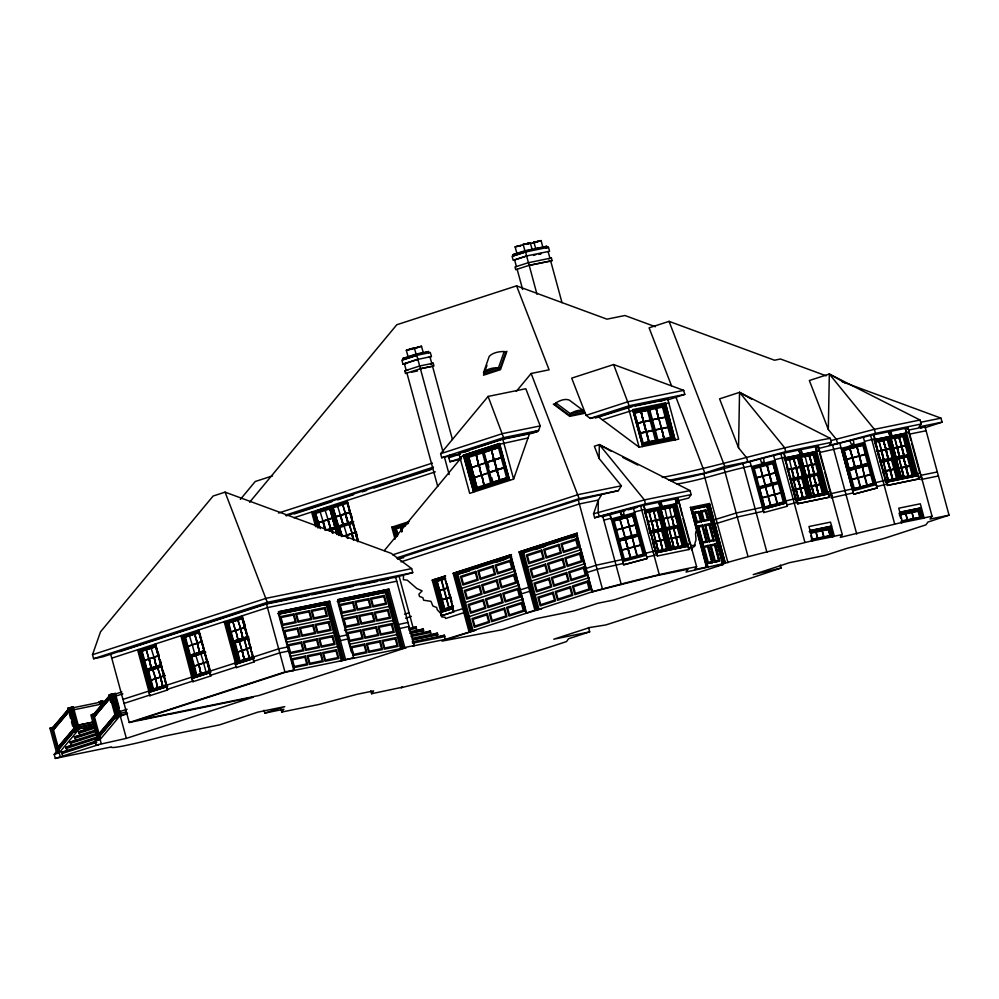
<?xml version="1.0" encoding="UTF-8"?>
<svg xmlns="http://www.w3.org/2000/svg" width="999" height="999" viewBox="0 0 999 999"><rect width="100%" height="100%" fill="white"/><g stroke="black" fill="none" stroke-linecap="round" stroke-linejoin="round"><path stroke-width="1.5" d="M599.1 458.479L599.35 444.605L594.355 446.228L599.1 458.479L621.366 485.801L618.393 490.646L578.246 499.925L397.49 558.616M738.548 447.814L739.535 392.357L719.58 398.851L738.548 447.814L746.678 457.804L747.776 461.825L785.701 451.685L831.343 442.357L830.244 438.336L739.535 392.357L784.602 447.664L785.701 451.685M828.321 429.495L829.32 374.038L809.352 380.519L828.321 429.495L836.463 439.473L837.562 443.494L875.474 433.354L921.115 424.038L920.029 420.017L829.32 374.038L874.387 429.333L875.474 433.354M465.184 612.287L445.566 618.481L445.054 617.245L441.82 616.945L440.896 613.648L437.25 609.765L436.713 607.479L432.929 606.068L430.981 601.348L423.601 600.212L422.877 597.664L419.505 596.44L418.868 594.205L422.127 590.896L416.758 588.461L407.255 580.157L403.384 579.707L403.471 575.973M691.857 549.937L692.694 547.39L694.73 546.266L695.104 542.507C697.439 538.961 694.08 534.265 696.465 530.432M702.559 544.393L702.684 543.743M395.666 577.185L266.383 603.583L102.572 656.88L93.594 658.716L92.507 654.695L100.512 631.843L213.099 496.028L225.075 492.145L391.208 553.359L411.638 568.606L412.737 572.627L394.667 577.509L395.666 577.185L414.235 645.541L412.737 646.028L445.067 639.435L475.911 630.069L441.945 641.121L502.235 629.72L536.176 618.693L574.113 610.951L597.814 603.259L613.761 599.999L723.313 564.435L717.944 565.496L722.439 564.035L706.78 506.406M460.951 459.153L449.95 461.75L448.851 457.729L449.812 454.995M486.975 365.322L483.516 375.187L500.487 369.68L506.905 351.361L504.07 352.285M504.183 351.536L498.526 367.694L483.553 372.565L484.89 373.788L499.862 368.931L505.531 352.772L504.183 351.536A27.123 15.497 19.3 0 0 489.21 356.406L483.553 372.565A27.123 15.497 19.3 0 1 498.526 367.694L499.862 368.931M529.62 433.391L502.684 438.898L458.766 453.159L469.692 493.369L513.611 479.108L529.62 433.391L538.598 430.482L540.209 425.911L525.799 388.723L488.099 396.428L440.609 453.696L441.695 457.717L459.965 453.996M671.053 480.981C708.116 473.751 744.118 462.637 780.831 453.758L818.231 446.116L842.269 534.577L834.34 536.201L830.519 522.127L808.965 526.523L812.799 540.596C783.129 548.101 753.209 554.757 723.938 563.548L708.279 505.919L692.12 509.215L707.779 566.845L694.605 569.542L696.615 566.72L678.034 498.364L640.634 506.006L594.642 517.807L593.543 513.786L598.351 500.062L601.323 495.217M555.894 402.909L555.219 404.67L569.68 415.459L583.141 412.699L583.816 410.939L569.368 400.162A27.123 13.661 -53.3 0 0 555.894 402.909L570.342 413.686L583.816 410.939A27.123 13.661 -53.3 0 0 570.342 413.686L569.68 415.459M281.019 709.14L281.805 712.05L283.816 709.228L264.81 713.111L264.011 710.214M370.804 690.809L371.591 693.718L373.601 690.896L357.13 694.268L319.205 704.407L281.805 712.05M623.451 560.289L612.424 519.742L633.878 513.998L644.892 554.545L623.189 560.252L612.837 520.017L623.701 560.189M632.854 515.771L614.035 520.866L632.854 515.771L637.774 534.103L632.804 515.834M623.314 510.626L623.988 514.21L621.316 514.935L620.079 511.488L621.328 514.91M619.904 519.293L622.677 528.171L629.07 526.423L626.972 517.37L629.37 526.373L635.264 524.762M616.495 529.782L622.365 528.221L619.929 519.255M616.558 530.157L622.452 528.558L624.887 537.512M633.403 507.942L647.152 558.541L623.688 564.81L609.952 514.223L611.151 519.005L634.615 512.724M633.778 514.148L612.375 519.817M614.085 520.804L619.043 539.06M629.133 526.798L631.593 535.726M619.43 540.909L638.199 535.876L643.119 554.208L624.35 559.228L619.43 540.909L638.199 535.876M625.199 537.462L622.789 528.459L629.158 526.76M625.249 539.398L628.021 548.276L625.624 539.273M635.327 525.137L629.47 526.71L631.93 535.639M621.828 549.925L627.722 548.326L625.287 539.36M621.915 550.262L627.809 548.663L630.244 557.617M632.292 537.512L634.727 546.478L640.621 544.867M628.121 548.601L630.581 557.529L628.121 548.601L634.515 546.865L636.95 555.831M639.135 534.24L617.732 539.922L623.289 560.264M639.285 534.415L617.844 540.147M622.165 559.552L596.003 565.272L585.514 568.668M640.684 545.242L634.815 546.815L637.287 555.744M678.383 501.585L678.034 498.364M644.692 554.457L638.761 533.841M644.855 554.482L634.215 515.521M645.629 553.271L655.918 550.624L654.919 550.948M646.178 555.282L622.714 561.563L623.726 564.76L647.19 558.491M691.146 494.605L645.504 503.933L644.405 499.912L599.35 444.605L690.047 490.584L691.146 494.605L688.698 498.051L677.372 500.911M750.149 461.963L763.885 512.562L787.387 506.243L773.626 455.669M751.435 466.633L774.812 460.477M752.609 467.52L763.636 508.041M760.276 459.24L761.513 462.687L764.185 461.963L763.498 458.379M760.102 467.045L762.874 475.924L769.267 474.175L767.157 465.122L769.567 474.125L775.461 472.515M756.693 477.534L762.562 475.974L760.127 467.008M756.78 477.872L762.649 476.311L765.084 485.264M766.832 465.222L769.267 474.175M752.572 467.569L774.075 461.75L785.089 502.297L763.436 507.942L784.877 502.21M773.001 463.586L778.009 481.793L773.001 463.586L754.233 468.618L759.19 486.875L778.009 481.793M757.879 487.737L779.37 481.93M758.079 487.837L779.532 482.105M769.33 474.55L771.765 483.516L769.33 474.55L762.961 476.248L765.421 485.177M759.59 488.723L778.396 483.628L783.316 501.96L764.547 506.98L759.59 488.723L764.585 506.918M775.524 472.889L769.667 474.463L772.127 483.391M762.025 497.677L767.906 496.078L765.471 487.112L768.219 496.028L774.612 494.28L772.514 485.227L774.924 494.23L780.818 492.619M762.137 497.977L768.006 496.416L770.441 505.369M762.362 507.305L736.201 513.024L713.536 520.054M763.885 512.562L763.011 509.165L786.475 502.884L764.372 508.928M770.741 505.319L768.343 496.316L774.712 494.617L777.147 503.583M780.881 492.994L775.012 494.567L777.472 503.496M817.856 446.653L819.467 451.261L818.231 446.116M818.181 446.565L818.593 450.861M818.78 450.961L819.33 450.137L816.333 450.749M784.577 502.372L778.958 481.593M784.677 502.385L773.813 462.2L752.996 467.819L763.798 507.929M785.826 501.023L796.116 498.376M831.343 442.357L829.332 445.179L837.562 443.494M839.922 443.643L853.67 494.23L877.134 487.962L876.26 484.552L852.684 490.984L841.22 448.301M853.421 489.71L842.407 449.163L863.86 443.431L874.874 483.966L853.208 489.622L847.564 468.768M850.062 440.909L851.285 444.355L853.983 443.606L853.283 440.047M844.018 450.287L862.824 445.204L867.744 463.524L848.975 468.543L844.018 450.287L862.824 445.204M856.942 446.79L859.352 455.794L856.942 446.79L859.015 455.881L852.646 457.592L849.912 448.676L852.309 457.679L846.478 459.215M846.54 459.577L852.434 457.979L854.844 466.983L852.409 458.017M863.386 437.362L877.134 487.962L853.708 494.193M852.309 457.679L849.912 448.676M864.372 442.445L841.133 448.426M863.486 444.031L874.874 483.966M863.835 443.456L842.394 449.188M847.664 469.405L869.155 463.611M847.864 469.518L869.267 463.836M848.975 468.543L867.744 463.524M859.115 456.218L861.575 465.147M859.465 456.093L861.875 465.097L859.44 456.131L865.334 454.52M849.412 470.329L868.181 465.309L873.101 483.628L854.332 488.648L849.412 470.329L868.181 465.309M855.181 466.883L852.746 457.929L859.14 456.181M865.221 454.22L859.352 455.794M851.797 479.358L857.691 477.747L855.256 468.781L858.004 477.697L864.397 475.949L862.299 466.895L864.709 475.899L870.604 474.288M851.897 479.682L857.779 478.084L860.214 487.05M852.147 488.973L830.019 493.868M853.171 489.685L842.781 449.488L863.598 443.881M854.332 488.648L873.101 483.628M864.46 476.323L866.92 485.252M860.526 486.988L858.116 477.997L864.485 476.286M870.666 474.662L864.797 476.236L867.257 485.164M908.928 430.007L925.012 426.723L949.05 515.184L930.044 519.068L932.055 516.246L908.016 427.784L907.591 429.133M908.566 432.642L909.102 431.805L906.118 432.417M874.837 483.916L868.094 459.49M875.611 482.692L885.888 480.057M842.269 534.577L840.259 537.4L902.572 522.265L898.75 508.191L920.304 503.796L924.125 517.869L932.055 516.246M921.115 424.038L919.117 426.848L942.082 422.165L940.983 418.144L842.182 381.73M701.847 542.869L702.072 544.517L703.146 544.193L702.971 542.869L702.11 543.094L702.672 544.318M240.372 499.4L255.207 481.506L272.565 475.874M249.625 502.26L396.79 324.75L516.57 285.851L606.98 319.168L624.937 315.509L655.419 326.735M384.29 550.624L461.051 458.029M516.333 391.346L531.143 373.489L549.1 369.817L516.57 285.851M52.947 727.297L68.993 708.603L69.605 710.851L52.585 730.706M68.993 708.603L52.472 728.296L53.084 730.544M52.835 730.619L69.356 710.926L74.038 728.159M57.268 747.939L74.288 728.084L74.9 730.331L58.379 750.024M74.288 728.084L57.767 747.776M264.81 713.111L284.765 706.63L257.842 712.125L219.605 724.862L163.486 736.325A57.093 3.184 -15.2 0 1 111.413 746.952L55.307 758.416L54.208 754.395L56.219 751.997M58.217 749.612L74.9 730.331M56.668 752.971L59.241 751.198L52.797 727.459L51.449 727.734L49.95 728.221L56.668 752.971L57.742 751.685M76.836 730.232L74.263 731.992L76.836 730.232L70.654 707.492L67.82 708.254L68.619 711.226M54.208 754.395L59.203 752.771L79.246 728.87L93.993 725.861M92.907 715.172L109.915 695.316L110.527 697.564L94.018 717.257L93.406 715.009L109.915 695.316M94.493 716.258L110.527 697.564M93.769 717.332L110.277 697.639L114.96 714.872L98.451 734.565L115.21 714.797L115.822 717.045L99.313 736.738M55.307 758.416L98.926 744.567L96.229 745.117L95.142 741.096L97.14 738.711M99.151 736.325L115.172 717.207M99.775 735.739L115.822 717.045M99.101 739.198L100.175 737.911L93.719 714.173L92.37 714.447L90.872 714.934L97.602 739.685L99.101 739.198L92.37 714.447M116.683 718.219L117.757 716.932L111.588 694.205L110.24 694.48L116.683 718.219L115.185 718.706M95.142 741.096L100.125 739.485L120.167 715.584L126.361 738.373L253.134 697.202L170.604 714.098M325.174 510.389L327.947 519.28M342.645 504.72L345.417 513.611M332.43 533.166L331.868 530.094L332.767 533.091M349.088 524.512L352.11 533.316L349.425 524.438M405.332 525.574L395.754 528.646L397.664 535.664M151.124 648.164L153.896 657.042M194.418 634.103L197.44 642.906L194.755 634.04M237.712 620.042L240.734 628.846L237.962 619.954M157.567 667.944L160.589 676.76L157.817 667.856M200.861 653.895L203.634 662.774M244.156 639.835L246.84 648.701M150.524 690.908L139.498 650.361L150.524 690.908L166.696 685.589M166.496 685.714L155.694 645.129L139.498 650.361M193.818 676.847L182.805 636.301L193.818 676.847L210.502 671.39M195.329 676.335L195.979 676.111L193.956 668.656M209.79 671.665L210.439 671.44L209.74 671.615L198.776 631.118L182.805 636.301M237.113 662.787L226.099 622.24L237.113 662.787L253.796 657.342M236.039 650.124L239.285 662.05L238.636 662.275L228.596 625.187M253.084 657.604L242.108 618.581L228.134 623.126L238.886 662.187M515.122 246.853L530.294 242.794L532.117 249.488L516.945 253.546L515.122 246.853L520.879 245.679M525.998 244.081L528.396 243.294L523.014 244.393M526.298 244.081L530.294 242.794M527.235 244.218L541.071 240.584L542.894 247.29M533.179 243.044L537.974 241.483M533.079 243.182L541.071 240.584M549.413 261.513L552.11 260.639L551.386 257.954L528.409 262.737L525.574 251.91L512.1 256.281L513.186 260.302L526.673 255.931L549.562 251.261L548.463 247.24L525.499 252.023L513.523 255.906L513.161 254.57L525.137 250.674L546.678 246.278L547.052 247.615M544.018 247.14L546.678 246.278M545.779 248.114L548.463 247.24M526.598 256.044L514.61 259.927L516.433 266.633M533.466 255.432L535.864 254.645M538.861 254.333L541.258 253.546L538.411 253.983M548.688 258.828L551.386 257.954M552.11 260.639L529.22 265.309L515.746 269.693L515.009 267.008L528.483 262.637L536.975 294.255M406.331 350.287L414.31 347.702L416.133 354.395L408.154 356.993L406.331 350.287L413.611 348.688M408.229 349.787L421.491 346.228L423.314 352.934L417.57 354.108M414.81 348.289L419.605 346.74M416.171 347.964L421.491 346.228M428.683 357.405L431.406 356.518L430.319 352.497L416.77 355.357L403.296 359.727L402.934 358.391L416.408 354.008L428.534 351.536L428.896 352.884M416.845 355.244L401.873 360.115L402.972 364.136L407.455 363.211M423.139 353.284L428.534 351.536M402.972 364.136L417.944 359.265M404.795 370.829L419.767 365.971L433.229 363.224L433.953 365.896L420.492 368.656L405.519 373.514L404.795 370.829L407.779 370.217M430.507 364.098L433.229 363.224M826.198 375.836L780.519 359.003L774.525 360.227L669.055 321.353L649.088 327.834L671.465 385.614M667.482 400L684.777 394.38L683.691 390.359L613.623 364.535L571.703 378.146L586.101 415.334L590.184 418.381L598.264 416.733L628.209 407.018L667.719 398.951L678.646 439.16L639.135 447.227L598.264 416.733M440.609 453.696L502.497 433.603L540.209 425.911M441.695 457.717L503.583 437.624L538.598 430.482M502.36 439.348L464.922 451.511L469.218 450.636M278.546 513.036L432.417 463.074M448.851 457.729L460.377 453.996M464.235 457.33L473.676 492.07L463.324 455.282L499.6 443.544L509.615 480.407L499.263 443.606M586.101 415.334L628.021 401.723L683.691 390.359M463.324 455.282L499.6 443.544M537.425 431.318L534.677 432.217L537.662 431.605M459.852 457.18L463.848 455.881L463.661 455.207M499.787 444.218L528.021 437.962M464.697 456.293L474.313 490.409L464.697 456.293L498.963 445.204L508.254 479.383L499.375 446.69M482.48 450.886L488.723 448.901M285.552 515.134L433.516 467.095M449.95 461.75L461.426 458.029M465.709 456.73L466.833 456.506L475.749 489.348L474.637 489.572L465.709 456.73L499.1 445.954L508.016 478.783L499.5 447.44M475.561 453.858L467.507 456.368L468.406 456.181M484.153 451.073L488.449 449.675M286.238 515.884L432.717 468.319M507.33 477.634L491.683 482.629L483.491 452.472L499.025 447.502M294.193 513.973L331.855 501.748M337.65 499.862L353.584 494.692M362.325 491.858L366.621 490.459M374.026 488.061L431.331 469.443M468.194 457.517L468.868 457.38L477.06 487.537L476.386 487.674L468.194 457.517L483.728 452.547M499.138 447.477L484.053 452.36L492.245 482.517M590.184 418.381L629.12 405.744L684.777 394.38M595.541 417.969L632.28 406.568M293.943 517.757L435.289 471.865M316.683 510.801L328.334 507.03M319.93 509.965L328.671 507.13M317.632 527.609L313.549 512.587L330.194 507.267M338.773 535.452L331.019 506.918L347.215 501.685L357.804 540.646M339.273 535.402L331.593 507.13L347.515 502.01L351.948 518.356M333.604 506.718L339.685 504.795M632.717 409.627L642.732 446.491L632.717 409.627L665.409 402.909L675.049 439.885L665.409 402.909M602.347 419.78L632.891 410.302M660.451 401.298L667.719 398.951M319.405 527.522L315.584 513.474L330.132 508.816L335.09 527.085L325.724 530.119L323.289 521.153L328.034 519.617M333.054 507.792L347.59 503.146L352.56 521.403L338.586 525.949L333.054 507.792L340.497 535.252M633.978 410.789L643.631 444.842L674.163 438.611L664.872 404.433L633.978 410.789L643.256 444.967L674.163 438.611M471.528 467.632L486.076 462.5M486.401 462.312L501.71 457.38L486.738 462.25M664.872 404.433L673.788 438.736M501.461 457.792L494.105 460.177L496.74 469.892M647.34 410.427L648.476 408.591L657.392 441.433L673.151 438.149L664.235 405.319L633.354 411.775L647.876 408.903M471.191 467.694L486.163 462.837M664.235 405.319L672.652 438.311M662.449 407.242L663.199 407.005L671.39 437.162L670.641 437.4L662.574 407.205M323.039 521.241L318.344 522.727L332.567 517.782M347.852 522.889L345.417 513.936L350.125 512.45L335.714 516.72L349.687 512.175M318.344 522.727L323.289 521.153M328.284 519.53L330.719 528.496L327.947 519.605L332.655 518.119L322.952 521.228L325.474 530.194M335.814 517.045L345.504 513.948L347.939 522.902M636.775 423.351L643.768 421.878L646.403 431.593M638.099 423.077L643.768 421.878M646.253 431.668L643.618 421.953L650.524 420.142L637.15 423.226M474.263 477.684L487.674 472.964M489.135 472.365L504.445 467.432L489.473 472.302M504.195 467.844L496.84 470.229L499.525 480.119M473.926 477.747L489.235 472.814M650.611 420.479L643.618 421.953M327.934 529.882L333.741 527.996M352.659 521.853L338.137 526.573L341.458 536.588M326.998 530.369L335.701 527.534M353.171 521.865L337.2 527.047L353.733 521.753M327.56 530.257L334.815 527.897M329.021 530.993L336.001 528.721M341.795 536.013L339.498 527.584L353.471 523.051M639.51 433.404L646.503 431.93L649.188 441.82M649.038 441.895L646.353 432.005L653.259 430.194L639.41 433.067M491.683 482.629L507.217 477.659M476.386 487.674L491.358 482.817M653.346 430.532L646.353 432.005M474.637 489.572L508.016 478.783M473.976 490.472L508.254 479.383M343.619 536.026L356.468 531.893M343.706 536.363L351.948 533.728L353.571 539.71M356.568 532.23L346.865 535.339L347.764 538.336M356.231 532.305L351.86 533.716L353.484 539.697M344.043 536.301L346.953 535.352M657.392 441.433L655.531 440.584L647.464 410.377L635.327 412.862M657.305 440.109L657.929 439.91L649.737 409.752L648.988 409.99L663.199 407.005M395.055 539.198L391.795 527.185L409.265 521.515M396.091 536.513L393.718 527.772L408.479 523.001M396.753 536.313L394.393 527.634L406.006 523.863M396.628 536.625L394.28 527.971L408.354 523.414M395.754 528.646L405.669 525.499M392.732 554.807L578.059 494.642L621.366 485.801M92.507 654.695L266.196 598.301L411.638 568.606M396.79 557.867L579.145 498.663L618.393 490.646M93.594 658.716L267.282 602.322L412.737 572.627M119.718 651.635L265.984 604.145M400.986 561.863L579.345 503.946L598.351 500.062L598.126 512.287L599.225 516.308L594.642 517.807M111.751 658.166L267.47 607.604L396.765 581.206M226.099 622.24L242.295 617.007M139.723 650.312L156.144 645.042M183.029 636.251L199.45 630.981M226.323 622.202L242.745 616.92M141.92 654.445L151.823 690.459L150.986 690.746L140.072 650.561L155.994 645.454L159.216 657.342M186.588 645.004L195.117 676.398L194.281 676.685L183.366 636.513L198.838 631.48M228.509 626.336L238.411 662.349L237.575 662.637L226.661 622.452L242.582 617.332L251.061 648.551M141.196 650.337L144.006 649.425M149.126 647.876L155.257 645.766M188.711 634.914L191.746 633.953M232.005 620.854L228.009 622.177M188.649 635.089L191.458 634.178M141.533 651.236L156.069 646.59L141.533 651.236L152.285 690.309M184.84 637.175L199.375 632.529L184.84 637.175L195.367 676.323M228.134 623.126L242.67 618.468M668.905 480.332L704.844 473.002L724.812 466.521L747.776 461.825M593.543 513.786L644.405 499.912L690.047 490.584M144.63 660.426L158.179 655.619M187.924 646.365L201.473 641.558M230.794 632.042L245.105 627.434L231.131 631.967M144.293 660.489L158.604 655.881M187.587 646.428L201.561 641.895M278.546 611.888L329.72 601.261L345.554 659.565L353.634 657.916L337.799 599.612L388.973 589.173L404.807 647.477L414.235 645.541M343.156 660.239L327.684 603.271L342.782 660.364L345.554 659.565M324.925 604.845L327.048 604.158L342.782 660.364M337.187 601.386L386.938 591.183L402.422 648.139L404.807 647.477M785.102 457.842L816.77 451.336L815.496 446.653L828.084 493.981M799.837 453.558L801.885 453.109L801.111 449.55L801.635 453.196L799.837 453.558L798.701 450.074M785.114 459.403L799.025 456.555L810.152 496.64L799.412 456.093L810.426 496.64L808.628 497.015L801.722 471.603M337.799 599.8L388.973 589.173M797.914 456.58L798.663 456.343L809.652 496.803M789.46 459.665L791.52 468.743M799.025 456.555L809.427 496.84L810.152 496.64M793.356 458.916L796.39 467.707L793.356 458.916L789.085 459.79M812.524 452.722L816.77 451.336M386.938 591.183L402.422 648.139M160.477 664.959L146.503 669.505L161.039 664.847L155.519 646.703M203.771 650.898L189.798 655.444L204.333 650.786L198.813 632.642M247.065 636.85L233.092 641.383L247.627 636.738L242.108 618.581M798.126 457.867L797.502 458.066L802.472 476.323L803.084 476.123L798.126 457.867L785.564 460.427M338.336 601.972L386.301 592.057L402.048 648.264M801.273 457.217L800.649 457.417L813.835 454.657L824.587 493.718L823.563 493.968M813.623 453.371L814.372 453.134L825.361 493.593M823.051 494.068L826.136 493.431L815.122 452.884L825.886 493.481L825.137 493.643L814.235 453.509L825.861 493.431M141.995 653.309L152.073 690.384L152.685 690.172L146.616 670.004L161.139 665.297M204.433 651.236L190.472 655.831M247.727 637.175L233.778 641.783M161.651 665.309L146.241 670.379M204.957 651.248L188.986 656.43L185.614 641.845M248.813 637.075L232.842 642.257M805.169 456.468L807.379 465.459M809.065 455.719L812.1 464.498L809.065 455.719L804.807 456.58M819.217 448.326L870.616 435.427L908.016 427.784M166.021 685.102L152.947 689.285L147.977 671.028L161.95 666.483M210.777 670.579L196.241 675.224L191.284 656.967L205.257 652.434M252.622 656.992L239.535 661.176L234.578 642.906L248.551 638.373M813.835 454.657L813.211 454.857L818.181 473.114L818.805 472.914L805.606 475.686L806.23 475.487M147.977 671.028L161.064 666.845M191.284 656.967L205.819 652.31M234.578 642.906L247.652 638.723M644.904 510.089L676.573 503.583L675.299 498.901L688.436 548.239L691.42 547.627L691.408 549.5L692.07 549.325L690.334 543.606L686.338 544.542M658.503 502.322L659.902 505.731L658.753 502.247M661.688 505.357L660.913 501.798L661.688 505.357L659.652 505.806M432.217 580.157L445.542 575.998L432.217 580.157L441.87 615.671L453.846 611.788L444.193 576.273M453.184 573.351L511.426 554.607L453.184 573.351L469.018 631.655M519.068 551.96L577.31 533.216L519.068 551.96L534.902 610.264L541.783 608.678L526.111 613.324L511.213 558.516M434.927 580.894L443.269 610.314L434.927 580.894L444.905 577.659M455.894 574.088L511.126 556.193L455.894 574.088L471.366 631.056M521.765 552.697L577.01 534.802L521.765 552.697L537.25 609.665M435.264 580.831L443.818 578.059M657.929 510.114L644.742 512.874L657.929 510.114L668.456 549.225L670.229 548.888L659.215 508.341L644.83 511.313M657.717 508.828L658.466 508.591L669.455 549.05M659.215 508.341L669.979 548.938M660.314 508.154L674.924 505.132L685.938 545.679L671.316 548.663L660.564 508.066L671.578 548.613L670.804 548.776M476.585 567.907L479.557 566.933M554.008 542.719L558.791 541.208M649.263 511.913L651.473 520.916M658.828 508.803L669.23 549.088L669.954 548.888L658.828 508.803L644.417 511.813M439.61 590.347L443.731 589.01L441.296 580.069L437.187 581.406L444.83 609.228L443.593 609.49L435.939 581.343L444.93 578.421M472.202 630.831L456.905 574.537L511.713 556.843M538.086 609.44L522.789 553.146L577.584 535.452M664.16 523.464L660.626 508.441M653.533 511.051L655.968 520.004M445.666 578.658L441.546 579.994L443.981 588.923L448.101 587.587M469.355 570.941L456.905 574.537M495.579 562.425L505.769 559.115M535.239 549.55L545.429 546.241M571.653 537.724L577.484 535.826M653.758 510.988L655.819 520.079M673.326 504.645L676.573 503.583M874.874 439.51L906.555 433.017L905.281 428.321L917.869 475.649M889.622 435.227L891.67 434.777L890.896 431.231L891.42 434.865L889.622 435.227L888.486 431.743M674.924 505.132L685.689 545.729L684.952 545.891L674.05 505.756L685.664 545.679M664.984 508.716L667.032 517.782M672.302 506.331L662.062 508.479M673.051 506.081L684.165 546.016L685.938 545.679M669.467 507.792L671.528 516.87M874.887 441.071L888.81 438.224L899.937 478.309L899.212 478.521L888.81 438.224M660.451 509.677L673.638 506.905L661.076 509.465M787.462 469.93L791.757 469.006L794.043 478.046M796.478 468.044L798.538 477.122L796.253 468.094L791.608 469.08L800.311 466.908L787.374 469.592M875.936 446.778L874.712 442.307L875.336 442.095L880.306 460.364L879.682 460.564L892.869 457.792L892.244 457.992L887.287 439.735L887.911 439.535L898.413 478.683M887.699 438.249L888.448 438.012L899.437 478.471M897.127 478.946L900.211 478.309L889.197 437.762L899.949 478.359M901.298 478.084L890.534 437.487L901.56 478.034L899.799 473.688M879.245 441.346L881.455 450.337M800.399 467.245L796.103 468.169M920.791 428.096L925.012 426.723M883.141 440.596L886.163 449.375L883.141 440.596L878.87 441.458L881.305 450.412M873.875 439.835L906.555 433.017M809.764 474.837L807.479 465.796L803.171 466.72L811.962 464.885L814.397 473.851M925.062 427.684L942.082 422.165M911.712 469.617L913.348 475.636L915.921 475.099L904.907 434.553L915.658 475.162L914.922 475.312L904.02 435.177L915.646 475.099M807.329 465.871L816.121 464.036L803.546 466.595M894.954 438.136L897.164 447.14M151.074 680.207L164.947 675.336M194.368 666.146L207.917 661.35M237.662 652.097L251.211 647.29M816.121 464.036L811.812 464.96L814.247 473.926M150.737 680.282L165.047 675.674M194.031 666.221L208.004 661.688M237.325 652.16L251.298 647.627M898.85 437.387L901.885 446.166L898.85 437.387L894.58 438.249L897.015 447.215M903.62 436.326L902.996 436.526L907.954 454.795L908.578 454.582L895.391 457.355L896.016 457.155L891.046 438.886L890.434 439.098L903.62 436.326L914.122 475.474L904.707 439.348M111.588 694.205L108.741 694.967L110.752 702.384M71.641 712.137L70.442 707.717L73.277 706.955L79.296 729.07L77.947 729.345L71.94 707.23M73.277 706.955L70.442 707.717M113.686 698.626L112.487 694.205L115.335 693.443L119.331 708.179M71.616 708.066L71.666 710.239L71.616 708.066L69.843 708.491M113.661 694.542L114.211 696.553L113.661 694.542L111.264 695.042L111.314 697.215M115.609 696.216L114.61 694.293L121.903 691.92M706.43 567.132L690.596 507.355L706.805 567.007M707.329 566.945L691.857 508.516L708.915 505.032L724.762 563.336M69.605 710.851L68.494 708.766M70.392 710.501L70.342 708.328M439.697 590.684L443.818 589.348L446.241 598.276L442.132 599.612M448.189 587.924L444.068 589.26L446.491 598.201L450.611 596.865M115.16 696.303L122.902 693.843M663.261 518.518L675.836 515.946L684.14 546.053M709.452 503.508L725.286 563.274L709.452 503.508L690.222 507.48M102.01 701.086L99.163 701.847L102.01 701.086L103.209 705.519M663.348 518.843L675.549 516.408M99.85 702.359L100.4 704.37M691.483 508.641L708.915 505.032M790.521 478.696L789.897 478.896L803.084 476.123M691.121 509.54L708.279 505.919M798.688 477.047L795.878 468.206M877.247 451.598L886.038 449.762L888.473 458.728M881.767 450.636L883.828 459.715L881.393 450.749L890.097 448.576L877.147 451.261M693.768 512.599L696.803 522.739L694.018 512.512L698.988 511.476L701.76 521.69L698.488 511.638L693.768 512.599L696.153 521.353M793.768 480.032L795.978 489.023M890.184 448.913L885.888 449.837L888.323 458.803M893.243 447.939L905.806 445.367L901.597 446.628L904.033 455.594M461.625 588.423L515.534 570.916M527.509 567.032L581.418 549.525M797.664 479.283L800.699 488.061L797.664 479.283L793.393 480.144L795.828 489.11M891.645 443.581L892.956 448.389L897.252 447.465L899.687 456.431M700.736 511.176L703.758 521.316L700.986 511.088L705.943 510.052L708.716 520.267L705.444 510.214L700.736 511.176L703.508 521.391L708.716 520.267M802.434 478.221L801.81 478.421L806.78 496.69L807.404 496.478L802.434 478.221L790.559 480.719M152.947 689.285L166.92 684.752M196.241 675.224L210.215 670.691L208.042 662.25M239.535 661.176L253.509 656.63M892.956 448.389L901.747 446.553L904.182 455.519M122.952 699.387L149.675 690.809M252.847 657.205L278.671 648.826L288.099 646.902M899.537 456.506L897.102 447.54L905.893 445.704M809.49 476.823L811.688 485.826M806.33 476.248L819.879 473.401L805.519 476.336M813.373 476.073L816.408 484.865L813.373 476.073L809.115 476.935L811.538 485.901M247.889 659.977L253.709 658.129M124.051 703.408L149.875 695.017L150.05 695.691L148.701 692.432L167.507 686.475L167.145 685.139L166.246 685.326L192.982 676.748M210.814 672.427L193.344 678.096L181.781 635.539L180.881 635.726L192.907 681.718L191.995 678.371L209.915 672.602M210.639 675.287L236.463 666.895L236.651 667.569L235.289 664.31L254.108 658.366M818.144 475.012L817.519 475.212L822.489 493.481L823.114 493.269L818.144 475.012L805.581 477.584M148.701 692.432L167.507 686.475M235.289 664.31L252.647 658.841M442.22 599.949L446.341 598.613L448.763 607.554L444.642 608.891M167.345 689.347L193.169 680.956M253.933 661.226L279.77 652.846L289.198 650.911M666.033 527.734L665.409 527.934L678.608 525.162L677.984 525.362L673.026 507.105M149.613 695.779L167.52 690.009L155.057 644.105M192.907 681.718L210.826 675.961L198.351 630.044L199.251 629.87M236.201 667.657L254.121 661.9L241.646 615.996L242.545 615.809M653.346 532.317L655.781 541.271M669.717 527.01L667.282 518.044M92.22 714.66L93.719 714.173M653.571 532.28L655.631 541.358M658.066 531.356L660.127 540.434L657.692 531.48M404.533 614.21L408.828 612.824M661.613 530.669L662.237 530.469L667.207 548.726L666.583 548.938L661.613 530.669L650.361 532.966M669.293 529.07L671.503 538.074M337.774 636.937L347.352 634.802M673.776 528.146L675.986 537.15M666.071 529.757L677.959 527.26L665.384 529.832M793.081 490.022L800.561 488.449L802.996 497.415M796.303 489.323L798.363 498.401L795.928 489.435L804.62 487.262L792.057 489.835M883.553 461.7L885.763 470.704M880.394 461.126L893.955 458.279L881.018 460.926M804.719 487.599L800.411 488.523L802.846 497.49M887.449 460.951L890.471 469.742L887.449 460.951L883.178 461.825L885.614 470.779M405.619 618.231L411.351 616.371M808.79 486.813L816.27 485.239L818.705 494.205M115.996 712.462L118.406 711.975L118.444 714.148M75.849 725.649L76.898 727.497L75.125 727.921M814.073 495.192L811.638 486.226L820.329 484.053L808.703 486.476M119.343 711.713L120.342 713.636L119.343 711.713L127.098 709.253M899.262 458.491L901.473 467.495M820.429 484.39L816.121 485.314L818.556 494.28M338.873 640.958L348.451 638.823M903.158 457.742L906.193 466.533L903.158 457.742L898.888 458.616L901.323 467.569M913.111 475.624L907.929 456.68L907.304 456.88L912.262 475.149L912.886 474.95L900.324 477.51M119.892 713.723L126.174 711.738M702.672 525.037L706.793 542.207L702.672 525.037L697.464 526.161M453.134 606.131L449.013 607.467L446.59 598.538L450.711 597.202L451.923 601.66M443.593 609.49L453.471 606.381L452.572 606.568M465.447 602.497L519.355 584.989M531.331 581.106L585.239 563.598M397.028 624.837L407.954 622.427M709.627 523.626L713.748 540.784L709.627 523.626L704.42 524.75M442.944 610.389L453.259 607.08M75.499 730.082L79.246 728.87M117.67 716.395L127.535 713.186M120.142 711.126L121.341 715.559L118.494 716.32L116.496 708.94M116.259 717.419L117.757 716.932M121.141 715.808L127.073 713.885M441.87 615.671L440.509 612.412L452.934 608.441M440.509 612.412L452.947 608.591M90.222 732.492L80.17 735.751L78.621 731.83L94.43 726.698M398.126 628.858L409.053 626.448M882.866 471.69L890.346 470.117L892.781 479.083M78.983 733.166L95.242 727.946M440.846 615.646L441.783 615.347M453.758 611.45L464.085 608.266M519.642 590.059L529.97 586.875M441.421 615.771L453.846 611.788M828.583 493.818L795.666 500.711L828.583 493.818L829.495 497.165L797.564 503.746L783.828 453.146M888.136 480.069L885.701 471.116L894.405 468.931L882.766 471.353M799.612 462.337L808.878 496.928L802.759 476.311M894.492 469.268L890.196 470.192L892.631 479.158M826.535 492.295L830.519 491.358L830.144 491.895L824.837 472.377M898.576 468.481L906.056 466.908L908.491 475.874M80.182 739.472L75.874 740.871L74.326 736.95L95.892 729.944M903.845 476.86L901.41 467.907L906.056 466.908M908.341 475.949L905.906 466.983L910.114 465.721L898.476 468.144M910.201 466.058L905.906 466.983M416.733 631.131L416.146 626.947L413.149 627.921L398.926 575.549M74.688 738.286L96.703 731.193M797.564 503.746L829.495 497.165M520.729 594.08L531.056 590.896M586.613 572.689L597.09 569.293L623.326 563.473M111.563 653.958L110.664 654.145L129.233 722.502L284.952 671.94L294.38 670.017L278.546 611.713L329.72 601.261M71.578 746.003L70.03 742.07L95.904 733.666M88.811 736.675L95.991 734.34M292.882 670.504L294.38 670.017M688.386 546.066L655.469 552.959L688.386 546.066L688.798 549.575M70.405 743.406L97.715 734.54M667.657 549.425L668.681 549.175L659.028 513.136M418.032 630.706L423.226 629.02L423.588 630.369L409.865 633.229M67.283 751.123L65.734 747.19L97.365 736.925M469.28 616.57L523.176 599.063M535.152 595.179L589.06 577.672M81.643 742.732L91.696 739.46M169.63 714.248L170.629 713.935L129.233 722.502M643.631 505.394L657.379 555.993L656.967 552.472M892.182 459.627L897.177 478.146L896.553 478.359L891.595 460.089L892.219 459.89L880.331 462.387M66.109 748.526L97.727 738.261M885.439 482.392L918.368 475.487L919.267 478.833L887.349 485.414L873.601 434.815M896.902 478.996L898.263 478.633M889.722 445.729L898.663 478.596L892.544 457.979M425.112 632.779L430.307 631.093L430.906 635.277M353.634 657.916L340.222 661.138L342.345 660.451M916.32 473.963L920.304 473.026L919.929 473.563L911.762 443.531M705.956 530.419L709.04 541.758L704.919 524.587L709.29 541.67M62.987 756.243L61.451 752.309L95.941 741.108M71.591 749.725L94.593 742.257M887.349 485.414L919.267 478.833M61.813 753.646L96.753 742.357M886.937 482.08L918.368 475.487M702.996 546.528L708.204 545.404L712.824 562.4L707.617 563.523L703.246 546.441M432.192 634.865L437.387 633.179L437.749 634.515L412.275 639.772M708.204 545.404L712.324 562.562M711.101 549.35L710.451 544.942L714.822 562.025L710.202 545.017M715.159 543.98L719.28 561.151L715.159 543.98L709.952 545.104M96.229 745.117L126.361 738.373M401.598 648.351L399.475 649.038L406.181 647.702L258.941 695.504L137.288 720.341L284.528 672.539L293.856 670.354L278.309 613.361M439.285 636.937L444.468 635.252L445.067 639.435M510.077 554.882L525.924 613.186L534.902 610.264M696.615 566.72C661.301 573.451 626.46 582.554 591.795 591.795L593.144 591.52L538.985 609.253L523.688 552.959L522.789 553.146M810.002 530.744L831.605 526.148L810.064 530.544M706.78 567.17L707.779 566.845L691.857 508.516M832.392 536.775C828.82 512.587 827.859 540.971 834.34 536.201M828.945 529.045L830.256 535.901L828.945 529.045L810.089 532.892M575.961 533.491L591.982 591.932L655.294 575.911L688.049 569.23L686.038 572.04L723.938 563.548M812.799 540.596L811.3 541.083L832.017 536.9M899.787 512.412L921.39 507.817L899.849 512.212M922.177 518.444C918.605 494.255 917.631 522.639 924.125 517.869M918.718 510.714L920.541 517.407L918.718 510.714L899.362 514.722L900.961 518.581M921.802 518.568L901.073 522.752L902.572 522.265M780.331 565.047L781.143 568.019L750.649 578.196L605.856 624.937L589.797 627.509L553.783 639.198L589.697 631.868L588.511 627.509M589.697 631.868L568.556 638.723L566.558 641.545C512.162 659.74 456.768 674.325 401.061 687.699L402.11 687.312M949.05 515.184L927.921 522.052L925.911 524.862L884.327 538.361L846.403 548.513L825.274 555.382L789.36 562.712L753.196 574.612L781.143 568.019M632.317 537.474L634.415 546.528L628.021 548.276M337.65 506.331L340.422 515.234M320.179 512L322.952 520.904M344.093 526.123L346.778 535.002M401.561 531.668L400.349 527.185L401.81 531.593M232.73 621.653L235.502 630.556M189.423 635.714L192.195 644.605M146.129 649.775L148.901 658.666M239.161 641.445L241.933 650.337M195.866 655.506L198.639 664.397M152.572 669.555L155.594 678.371L152.909 669.492M751.236 465.984C726.173 470.816 702.334 480.069 677.047 484.003M774.7 459.715L784.914 457.167M769.168 463.673L772.165 462.824M841.021 447.664L820.316 452.347M864.485 441.383L874.699 438.836M848.251 446.765L851.185 445.979M599.225 516.308L645.504 503.933M601.873 516.858L625.212 510.614M628.134 509.84L636.875 507.492M677.659 498.901L678.933 503.596M603.808 520.167L611.038 518.244M634.502 511.963L644.717 509.415M612.799 520.067L633.616 514.448L644.48 554.632M618.993 539.123L637.812 534.04M763.523 511.226L737.287 517.045L714.635 524.075M786.987 504.945L797.202 502.397M831.593 497.252L832.267 497.077L831.355 493.718L830.693 493.906L831.23 495.916L831.618 495.379L828.633 495.991L828.995 497.327M853.308 492.894L831.106 497.889M876.772 486.613L886.987 484.078M921.378 478.921L922.052 478.746L921.14 475.399L920.466 475.574L921.016 477.584L921.403 477.047L918.406 477.659L918.78 478.996M646.79 557.192L657.005 554.645M793.955 458.741L796.016 467.832M809.665 455.532L811.875 464.547M883.728 440.422L885.938 449.425M899.437 437.212L901.66 446.216M798.263 479.108L800.474 488.111M813.973 475.899L816.183 484.902M888.036 460.776L890.246 469.78M903.758 457.567L905.968 466.57M795.516 499.687L785.039 459.028L786.013 463.611M809.777 492.032L811.001 496.528L811.775 496.366L800.761 455.819L811.513 496.416L826.136 493.431M533.791 242.195L539.173 241.096M517.02 246.341L521.066 245.517M541.458 247.59L535.714 248.763L533.891 242.058M513.161 254.57L517.47 253.684M529.145 265.422L550.686 261.026L562 302.647M402.934 358.391L407.48 357.455M431.406 356.518L417.869 359.378L404.395 363.748L406.218 370.454M420.417 368.756L432.542 366.283L452.435 439.535M411.488 372.202L417.545 370.966M556.418 403.521L553.359 404.145L569.742 416.358L585.002 413.236L581.493 410.626M635.202 405.981L661.55 400.599M665.222 403.696L668.806 402.972M655.406 406.768L658.453 406.156M649.387 408.703L652.347 408.104M503.871 439.048L534.128 432.867M634.615 412.924L648.089 410.177M458.766 453.159L465.946 451.685M483.803 450.999L484.478 450.861M483.491 452.472L484.165 452.335M665.634 416.97L651.798 419.842L665.734 417.307M486.488 462.649L494.193 460.189L496.828 469.905M654.532 429.895L668.368 427.023M639.884 433.279L646.503 431.93M654.62 430.232L668.456 427.36M347.465 500.487L346.578 500.674L357.742 541.758M347.215 501.685L357.605 540.771M489.223 472.702L496.928 470.242L499.612 480.132M642.819 443.081L656.281 440.334M657.18 440.147L671.39 437.162M331.019 506.918L338.998 535.389M643.518 443.019L655.656 440.534M331.593 507.13L339.71 535.277M329.595 507.779L314.123 512.799L318.606 527.572M673.151 438.149L642.282 444.605L656.643 441.67M313.549 512.587L317.857 527.547M314.785 512.337L318.169 527.684M315.584 513.474L320.304 528.633M330.469 528.583L327.697 519.68M339.498 527.584L342.495 536.438M331.618 530.182L333.017 533.016M391.795 527.185L392.694 527.01L395.554 537.512M830.244 438.336C773.451 448.276 718.743 466.57 662.25 477.447M920.029 420.017L874.387 429.333L830.981 440.596M393.718 527.772L396.316 536.463M394.28 527.971L397.053 536.426M400.349 527.185L402.147 531.518M920.891 422.24L940.983 418.144M784.103 458.166L815.521 451.748L827.085 494.305M802.047 454.857L805.044 454.245M890.334 436.838L893.331 436.226M807.13 454.058L810.077 453.459M876.373 439.922L879.357 439.31M784.302 459.265L799.412 456.093M800.012 456.068L815.122 452.884M874.075 440.946L889.197 437.762M890.284 437.574L904.907 434.553M800.823 455.969L806.193 454.92M895.978 436.588L899.225 435.889M800.324 456.356L814.734 453.346M890.109 438.024L904.52 435.015M910.027 434.028L926.11 430.744M800.711 456.393L808.316 454.932M893.281 437.5L900.886 436.039M874.712 442.307L887.911 439.535M787.836 469.805L791.757 469.006M877.621 451.473L881.543 450.674L883.603 459.765L881.168 450.799M397.627 558.941L403.733 557.692M790.047 479.333L802.971 476.698M807.192 475.836L818.681 473.489M881.255 460.714L892.756 458.366M895.541 457.804L908.466 455.157M791.245 479.245L804.17 476.61L790.621 479.458M895.291 458.004L909.664 455.069L896.115 457.917M676.148 502.997L679.133 502.385L682.192 515.609M895.366 459.253L907.929 456.68M663.348 506.793L666.345 506.193M645.541 511.226L657.03 508.878M659.815 508.316L674.175 505.382L685.177 545.841M660.127 508.603L674.537 505.594M661.163 508.603L673.301 506.006M793.456 489.897L796.078 489.36L798.139 498.451L795.704 489.485M809.165 486.688L811.787 486.151L814.222 495.117M883.241 471.565L885.851 471.029L888.286 479.995M898.95 468.356L901.56 467.832L903.995 476.785M647.552 521.715L660.114 519.155M647.265 522.177L660.214 519.492M267.507 603.833L308.716 595.429M311.775 594.805L352.984 586.388M360.614 584.827L377.397 581.406M380.457 580.781L388.087 579.22M795.516 498.988L807.404 496.478M810.539 495.841L823.114 493.269M885.301 480.656L897.177 478.146M795.554 499.612L808.878 496.928M811.263 496.403L824.587 493.718M885.326 481.281L898.663 478.596M901.048 478.071L914.372 475.399M795.803 499.625L810.426 496.64M915.921 475.099L885.589 481.293L874.824 440.696L881.917 467.794M921.228 475.249L937.312 471.965M649.612 531.793L663.973 528.858L650.424 531.705M665.322 528.583L679.682 525.649L666.133 528.496M696.553 522.814L701.76 521.69M649.675 533.029L662.237 530.469M920.853 479.57L938.398 475.986M227.447 621.965L226.773 622.102L237.762 662.562M227.672 621.927L228.346 621.79M226.661 622.452L238.012 662.487M277.934 613.473L327.684 603.271M435.939 581.343L437.175 581.081M303.871 608.478L306.855 607.867M352.647 598.526L355.644 597.914M278.559 614.06L327.048 604.158M337.812 601.96L386.301 592.057M279.083 614.073L326.049 604.482L341.346 660.776L292.857 670.679M198.776 631.118L210.002 671.59M184.028 636.051L194.468 676.623M183.366 636.513L194.718 676.548M652.797 541.933L664.422 539.51M667.195 538.998L680.144 536.301M652.884 542.27L664.522 539.847M668.593 539.06L680.232 536.638M140.734 650.112L151.174 690.684M140.072 650.561L151.423 690.596M192.295 644.942L194.73 653.908M656.031 551.011L667.207 548.726M670.341 548.089L682.916 545.516L682.292 545.729L677.334 527.46M655.356 551.86L668.281 549.213L662.574 528.558M671.066 548.651L683.99 546.003M700.799 542.582L702.147 542.307L703.421 546.99L702.085 547.265M655.868 551.823L670.229 548.888M282.904 628.146L329.87 618.556M342.158 616.046L389.123 606.455M707.292 542.045L702.334 543.094L697.964 526.011L702.584 543.006M709.04 541.758L714.248 540.621M690.933 545.891L694.867 545.079M657.379 555.993L689.298 549.413M809.202 531.605L829.844 527.397M898.975 513.286L919.629 509.065M811.4 533.029L815.883 532.117L817.532 538.149L811.538 539.373M899.687 515.009L905.668 513.786L907.304 519.817L901.323 521.041M286.725 642.22L333.691 632.629M344.468 630.431L392.944 620.529M811.413 539.747L830.756 535.739M901.185 521.428L920.541 517.407M707.866 563.448L712.824 562.4M714.822 562.025L719.779 560.988M715.746 561.863L719.28 561.151M236.276 662.699L209.553 671.266L210.439 671.078M408.803 628.446L416.146 626.947M408.666 629.944L416.508 628.284M254.121 661.9L252.759 658.641M206.069 672.065L203.634 663.099M290.547 656.293L337.512 646.703M349.8 644.193L396.778 634.602M410.002 631.718L423.226 629.02M410.364 633.066L423.588 630.369M115.335 693.443L113.986 693.718L119.992 715.833M112.487 694.205L113.836 693.93M191.995 678.371L193.344 678.096M210.826 675.961L209.465 672.702M411.213 635.002L430.307 631.093M111.563 697.127L114.211 696.553M411.076 636.5L430.669 632.442M525.924 613.186L527.26 612.911L473.101 630.644L457.804 574.35M67.82 708.254L69.156 707.979M412.412 638.274L437.387 633.179M72.964 707.791L100.35 702.197M417.682 637.986L420.616 637.387M412.774 639.61L437.749 634.515M167.52 690.009L166.159 686.75M70.642 710.414L72.165 710.077M73.014 709.964L100.899 704.208M412.15 641.845L444.468 635.252M412.512 643.194L444.83 636.588M352.11 658.578L400.599 648.676L385.302 592.382M116.046 714.635L118.943 713.985M49.95 728.221L51.299 727.946M74.825 725.836L76.349 725.486M92.907 722.102L77.447 725.299L78.247 727.222L94.98 723.813M77.198 725.374L93.931 721.965M75.624 727.759L76.898 727.497M77.747 727.384L94.48 723.975M83.104 728.683L94.905 726.273M78.621 731.83L85.964 730.331M74.326 736.95L78.709 736.051M70.03 742.07L74.413 741.171M65.734 747.19L70.117 746.29M61.451 752.309L65.822 751.41M402.485 687.187L371.591 693.718M785.089 502.297L774.063 461.775M622.852 457.492L637.799 465.059M829.32 374.038L845.391 383.029M739.535 392.357L751.598 399.113M599.35 444.605L610.963 451.123M669.055 321.353L724.812 466.521M675.948 397.177L704.844 473.002M613.623 364.535L629.12 405.744M531.143 373.489L579.145 498.663M488.099 396.428L503.583 437.624M225.075 492.145L267.282 602.322M888.735 431.668L889.872 435.152M798.95 450L800.087 453.471M908.728 432.342L910.951 440.522M905.306 433.416L916.87 475.974M904.157 434.802L915.146 475.262M908.253 454.77L913.898 475.524M908.478 457.704L910.988 466.945M919.892 508.304L922.626 518.356M901.972 446.503L903.808 455.631L901.373 446.678M899.075 437.337L901.51 446.291M906.28 466.87L908.116 475.999L905.681 467.033M903.383 457.692L905.818 466.645M897.477 447.427L899.312 456.555L896.877 447.589M901.785 467.782L903.62 476.91L901.185 467.944M890.509 439.51L892.931 448.426M893.743 451.398L898.988 470.716M890.609 440.734L895.891 460.214M896.715 463.211L897.939 467.707M888.998 442.557L893.331 458.479M892.357 459.428L897.239 477.397M886.263 449.712L888.099 458.841L885.663 449.887M883.353 440.547L885.788 449.5M890.571 470.067L892.407 479.208L889.972 470.242M887.674 460.901L890.097 469.855M886.076 470.991L887.911 480.119L885.476 471.153M886.937 481.905L887.849 485.252M873.85 434.74L875.124 439.423M882.729 470.791L883.953 475.299M877.646 453.096L878.87 457.579M870.616 435.427L894.654 523.888M873.875 477.385L874.662 480.307M864.697 448.476L865.496 451.436M867.844 460.339L874.362 484.04M844.055 450.224L849.025 468.481M847.964 468.843L853.608 489.597M832.691 445.579L856.73 534.04M819.53 452.847L824.025 469.368M814.934 457.679L819.255 473.601M813.898 455.232L815.908 462.649M816.707 465.609L824.337 493.806M818.481 473.101L824.113 493.856M818.693 476.036L823.176 492.519M830.119 526.635L832.841 536.688M812.187 464.835L814.023 473.963L811.588 465.01M809.29 455.669L811.725 464.622M816.495 485.189L818.331 494.33L815.896 485.364M813.598 476.024L816.033 484.977M807.704 465.746L809.54 474.887L807.105 465.921M812.012 486.113L813.848 495.242L811.413 486.276M800.723 457.842L811.225 496.478M800.798 458.966L802.047 463.561M802.759 466.196L803.945 470.541M805.706 477.047L806.93 481.543M807.741 484.54L808.965 489.035M798.588 459.927L799.787 464.373M802.584 477.759L807.467 495.729M800.786 488.399L802.622 497.527L800.187 488.573M797.889 479.233L800.324 488.186M810.813 535.564L811.9 539.585M791.982 468.956L793.83 478.096L791.383 469.13M797.152 500.224L798.064 503.583M784.078 453.059L785.351 457.754M786.837 466.608L790.097 478.621M790.908 481.618L794.992 496.628M780.831 453.758L804.869 542.22M782.904 491.358L783.691 494.268M776.061 471.291L776.835 474.288M757.804 487.087L763.486 508.016M742.919 463.898L766.945 552.36M723.9 467.782L747.939 556.243M703.945 474.263L727.971 562.724M708.541 505.157L724.387 563.461M707.28 506.243L722.939 563.873M705.694 510.127L708.466 520.354M709.377 523.701L713.998 540.709M714.909 544.055L719.53 561.063M711.875 552.185L714.185 560.689M698.738 511.55L701.51 521.778M702.422 525.124L707.042 542.132M707.954 545.479L712.574 562.487M697.851 527.584L702.085 543.169M663.386 407.217L664.198 410.202M665.009 413.186L667.045 420.654M667.856 423.638L669.068 428.109M669.879 431.093L671.103 435.576M656.106 408.479L658.791 418.369M661.525 428.421L658.878 418.706L661.375 428.496M661.613 428.758L664.298 438.636M655.956 408.554L658.641 418.444M661.463 428.833L664.148 438.711M683.016 518.618L689.535 542.644M675.324 503.996L686.887 546.553M649.113 409.952L650.262 414.185M653.021 424.338L654.145 428.509M655.007 431.643L656.156 435.876M674.737 509.927L684.39 545.966L678.284 525.349M677.697 525.312L680.219 534.627M680.931 537.225L683.366 546.216M677.909 526.997L683.129 546.203M671.765 517.132L674.05 526.173M676.073 537.487L678.508 546.453M673.401 528.271L675.836 537.225M675.923 537.562L678.358 546.528M643.993 421.828L646.041 431.718L643.393 422.003M646.728 431.88L648.813 441.933L646.128 432.055M640.996 411.663L643.681 421.541M640.846 411.738L643.531 421.615M671.59 538.399L674.025 547.365M668.918 529.195L671.353 538.149M671.44 538.473L673.875 547.44M664.972 526.436L668.206 538.324M669.005 541.296L670.217 545.754M661.85 515.809L664.135 524.238M665.921 530.794L667.145 535.289M662.749 528.334L668.431 549.263M657.305 510.314L662.275 528.571L662.899 528.371L649.7 531.143L650.324 530.944L645.366 512.674M662.787 531.493L667.27 547.976M663.011 533.166L667.02 547.927M628.209 407.018L639.135 447.227M656.056 520.342L658.491 529.295M655.906 520.417L658.341 529.383M660.364 540.696L662.799 549.662M660.214 540.771L662.649 549.737M651.573 521.253L654.008 530.219M648.888 512.037L651.323 520.991M651.423 521.328L653.858 530.294M655.881 541.608L658.316 550.574M655.731 541.683L658.166 550.649M643.88 505.307L645.154 510.002M644.855 511.276L655.431 550.337M645.004 512.862L646.228 517.357M647.864 523.364L651.123 535.364M651.935 538.374L655.207 550.374M648.863 528.159L650.074 532.617M652.896 543.019L654.108 547.477M640.634 506.006L659.215 574.363M548.139 251.636L549.962 258.341M602.722 516.146L621.291 584.502M525.137 250.674L525.499 252.023M523.114 244.256L524.937 250.961M517.157 269.305L522.652 289.485M578.246 499.925L602.285 588.386M577.422 536.313L579.857 545.304M580.669 548.301L584.752 563.286M585.564 566.283L588.823 578.284M589.635 581.281L592.482 591.77M576.673 534.877L592.145 591.845M502.684 438.898L513.611 479.108M498.464 447.614L506.655 477.772M522.102 552.634L537.587 609.602M520.404 551.685L536.251 609.989M494.443 460.102L497.077 469.83L493.856 460.252M497.177 470.154L499.862 480.044L496.59 470.304M487.724 462.799L488.936 467.282M491.77 477.722L492.994 482.205M483.166 452.659L482.13 451.461L491.046 484.29M511.538 557.704L514.797 569.692M515.609 572.689L516.833 577.185M517.644 580.182L520.904 592.182M521.715 595.179L525.786 610.164M511.201 557.767L525.861 611.738M476.036 455.007L478.808 464.897M478.808 465.222L481.53 474.95M481.543 475.274L484.315 485.177M468.756 457.405L476.948 487.562M468.319 459.353L469.942 465.322M470.754 468.306L476.024 487.712M429.982 356.905L431.805 363.599M416.408 354.008L443.081 452.16M444.293 456.618L449.15 474.513M406.943 373.127L437.712 486.401M456.231 574.025L471.703 630.993M454.533 573.076L470.367 631.38M446.853 583.491L448.851 590.859M449.65 593.806L450.849 598.226M445.304 579.133L452.922 607.142M452.485 608.528L453.396 611.875M436.838 581.156L444.493 609.303M433.566 579.882L442.307 612.05M437.25 634.677L437.987 637.362M400.686 527.11L401.898 531.593M396.316 528.533L397.939 534.502M423.089 630.519L423.813 633.204M396.128 531.855L396.915 534.752M387.475 589.66L403.321 647.964M355.844 531.306L357.043 535.701M350.924 513.586L352.147 518.081M355.769 531.48L358.054 539.91M352.759 521.328L358.004 540.646M352.197 533.653L353.821 539.622M351.611 533.803L353.234 539.772M345.754 513.861L348.189 522.827L345.167 514.01M342.894 504.632L345.329 513.598M347.202 535.264L348.014 538.261M346.616 535.414L347.427 538.411M340.759 515.484L343.194 524.45L340.172 515.634M340.422 515.546L342.944 524.525M339.635 528.896L341.646 536.288M333.916 511.351L340.372 535.077M334.403 514.123L340.085 535.052M333.441 511.013L337.762 526.935M331.693 506.78L339.435 535.252M331.83 513.261L335.09 525.249M335.901 528.246L337.125 532.742M330.444 509.165L337.312 534.44M337.075 534.328L329.52 507.405L336.863 534.527M322.714 521.303L325.15 530.269M316.446 517.02L318.057 522.952M316.933 519.792L318.157 524.275M316.358 518.131L318.331 525.374M338.224 603.446L347.477 637.512M348.151 640.234L351.498 652.322M316.521 526.498L312.537 511.825L311.638 512.012L315.622 526.685M328.221 601.748L344.056 660.052M266.383 603.583L284.952 671.94M243.918 621.266L245.18 625.911M248.039 636.4L249.25 640.896M251.873 651.523L253.084 655.981M244.493 639.76L246.928 648.713M249.45 658.016L246.928 649.038L249.363 658.004M243.019 638.236L240.584 629.27L242.932 638.224M242.033 650.674L244.468 659.64L241.945 650.661M239.423 641.37L241.845 650.324M232.979 621.59L235.414 630.544M235.14 642.794L240.097 661.051M234.715 644.218L235.514 647.177M236.713 651.623L239.535 661.975M228.696 623.001L233.654 641.271M234.016 642.669L235.352 647.564M236.638 664.035L225.075 621.478L224.176 621.665L235.739 664.223M199.688 632.879L204.133 649.225M204.945 652.197L210.19 671.515M194.668 634.015L197.19 642.994M197.19 643.319L199.713 652.285M198.651 664.722L201.174 673.701M191.833 656.855L196.803 675.112M190.609 655.319L193.419 665.671M194.231 668.631L196.229 676.023M185.402 637.062L193.232 665.971M189.947 655.506L195.579 676.248M158.117 652.272L159.291 656.618M160.077 659.515L161.264 663.86M163.074 670.516L164.286 675.012M160.027 660.314L166.483 684.09M160.427 677.172L162.862 686.138L160.34 677.16M153.896 657.367L156.418 666.345M148.988 659.003L151.423 667.969L148.901 658.99M146.378 649.7L148.814 658.653M148.539 670.916L153.509 689.173M148.114 672.339L152.535 688.611M142.095 651.123L148.364 674.238M149.038 676.748L152.298 688.723M150.037 692.157L138.486 649.6L137.587 649.775L149.151 692.332M115.385 696.253L119.568 711.675M113.961 696.64L118.157 712.05M114.485 701.573L115.697 705.993M109.415 695.479L110.027 697.727M100.662 701.36L101.873 705.794M100.649 704.295L101.411 707.092M100.125 739.485L101.224 743.506M71.916 710.152L76.099 725.574M69.306 707.767L75.762 731.505M69.431 714.185L70.629 718.643M71.441 721.603L72.652 726.061M59.203 752.771L60.29 756.792M55.569 740.671L56.743 744.979M51.449 727.734L58.167 752.484M677.784 499.475L678.421 501.835M102.435 701.985L102.51 702.297A53.958 3.009 -15.2 0 0 103.484 702.434M104.695 702.509A54.658 3.047 -15.2 0 1 102.835 702.622M641.221 411.613L643.306 421.665L641.221 411.613M656.331 408.441L658.416 418.494L656.331 408.441M661.837 428.708L663.923 438.761L661.837 428.708M475.836 571.416L460.527 576.386L462.899 585.089L478.196 580.119L475.836 571.416M493.144 565.796L477.834 570.766L480.194 579.482L495.504 574.512L493.144 565.796M510.439 560.177L495.129 565.147L497.502 573.863L512.812 568.893L510.439 560.177M541.72 550.024L526.411 554.994L528.783 563.698L544.08 558.728L541.72 550.024M559.015 544.405L543.718 549.375L546.078 558.091L561.388 553.121L559.015 544.405M576.323 538.786L561.013 543.756L563.386 552.472L578.683 547.502L576.323 538.786M475.362 572.664L461.55 577.147L463.374 583.841L477.185 579.358L475.362 572.664M492.657 567.045L478.858 571.528L480.669 578.234L494.48 573.751L492.657 567.045M509.965 561.426L496.153 565.909L497.977 572.614L511.788 568.131L509.965 561.426M541.246 551.273L527.435 555.756L529.258 562.449L543.056 557.966L541.246 551.273M558.541 545.654L544.73 550.137L546.553 556.843L560.364 552.36L558.541 545.654M575.849 540.034L562.037 544.517L563.861 551.223L577.672 546.74L575.849 540.034M651.798 521.203L653.633 530.344L651.798 521.203M656.281 520.292L658.116 529.42L656.281 520.292M671.99 517.082L673.826 526.211L671.99 517.082M479.657 585.489L464.348 590.459L466.72 599.163L482.03 594.193L479.657 585.489M496.965 579.87L481.655 584.84L484.028 593.556L499.325 588.586L496.965 579.87M514.26 574.25L498.963 579.22L501.323 587.936L516.633 582.966L514.26 574.25M545.541 564.098L530.232 569.068L532.604 577.772L547.914 572.802L545.541 564.098M562.849 558.478L547.539 563.448L549.9 572.165L565.209 567.195L562.849 558.478M580.144 552.859L564.835 557.829L567.207 566.545L582.517 561.575L580.144 552.859M479.183 586.738L465.372 591.221L467.195 597.914L481.006 593.431L479.183 586.738M496.491 581.118L482.679 585.601L484.503 592.307L498.301 587.824L496.491 581.118M513.786 575.499L499.975 579.982L501.798 586.688L515.609 582.205L513.786 575.499M545.067 565.347L531.256 569.83L533.079 576.523L546.89 572.04L545.067 565.347M562.362 559.727L548.563 564.21L550.374 570.916L564.185 566.433L562.362 559.727M579.67 554.108L565.859 558.591L567.682 565.297L581.493 560.814L579.67 554.108M656.106 541.57L657.941 550.699L656.106 541.57M660.589 540.646L662.424 549.775L660.589 540.646M671.815 538.361L673.651 547.489L671.815 538.361M483.479 599.562L468.181 604.532L470.541 613.236L485.851 608.266L483.479 599.562M500.786 593.943L485.477 598.913L487.849 607.629L503.146 602.659L500.786 593.943M518.081 588.324L502.784 593.294L505.144 602.01L520.454 597.04L518.081 588.324M549.363 578.171L534.053 583.141L536.426 591.845L551.735 586.875L549.363 578.171M566.67 572.552L551.361 577.522L553.733 586.238L569.03 581.268L566.67 572.552M583.965 566.933L568.668 571.903L571.028 580.619L586.338 575.649L583.965 566.933M676.298 537.437L678.134 546.578L676.298 537.437M483.004 600.811L469.193 605.294L471.016 611.987L484.827 607.504L483.004 600.811M500.312 595.192L486.501 599.675L488.324 606.381L502.135 601.898L500.312 595.192M517.607 589.572L503.808 594.055L505.619 600.761L519.43 596.278L517.607 589.572M548.888 579.42L535.077 583.903L536.9 590.596L550.711 586.113L548.888 579.42M566.196 573.801L552.385 578.284L554.208 584.989L568.006 580.506L566.196 573.801M583.491 568.181L569.68 572.664L571.503 579.37L585.314 574.887L583.491 568.181M487.312 613.636L472.003 618.606L474.363 627.31L489.672 622.34L487.312 613.636M504.607 608.016L489.298 612.986L491.67 621.69L506.98 616.733L504.607 608.016M521.915 602.397L506.605 607.367L508.978 616.083L524.275 611.113L521.915 602.397M553.184 592.245L537.887 597.215L540.247 605.918L555.556 600.948L553.184 592.245M570.491 586.625L555.182 591.595L557.554 600.312L572.852 595.342L570.491 586.625M587.799 581.006L572.489 585.976L574.85 594.692L590.159 589.722L587.799 581.006M486.825 614.885L473.026 619.368L474.837 626.061L488.648 621.578L486.825 614.885M504.133 609.265L490.322 613.748L492.145 620.454L505.956 615.958L504.133 609.265M521.441 603.646L507.629 608.129L509.453 614.835L523.251 610.352L521.441 603.646M552.709 593.493L538.898 597.976L540.721 604.67L554.532 600.187L552.709 593.493M570.017 587.874L556.206 592.357L558.029 599.063L571.84 594.58L570.017 587.874M587.312 582.255L573.513 586.738L575.324 593.443L589.135 588.96L587.312 582.255M102.897 700.998L100.911 701.66L102.897 700.998M491.67 449.887L493.768 459.927L491.67 449.887M476.361 454.932L478.471 464.972L476.361 454.932M479.145 465.159L481.193 475.024L479.145 465.159M481.88 475.212L483.978 485.239L481.88 475.212M698.338 512.699L694.967 513.386L697.202 521.59L700.561 520.904L698.338 512.699M705.294 511.276L701.922 511.963L704.158 520.167L707.529 519.48L705.294 511.276M702.022 526.261L698.663 526.948L702.734 541.945L706.093 541.258L702.022 526.261M708.978 524.85L705.619 525.536L709.69 540.534L713.061 539.835L708.978 524.85M293.856 613.886L280.082 616.695L282.455 625.411L296.216 622.602L293.856 613.886M309.415 610.701L295.654 613.511L298.014 622.227L311.788 619.417L309.415 610.701M324.975 607.529L311.213 610.339L313.574 619.055L327.347 616.246L324.975 607.529M353.109 601.785L339.348 604.595L341.708 613.311L355.482 610.501L353.109 601.785M368.668 598.613L354.907 601.423L357.267 610.127L371.041 607.317L368.668 598.613M384.24 595.429L370.467 598.239L372.839 606.955L386.601 604.145L384.24 595.429M293.456 615.022L281.031 617.557L282.854 624.263L295.279 621.728L293.456 615.022M309.016 611.85L296.591 614.385L298.414 621.091L310.839 618.556L309.016 611.85M324.575 608.678L312.163 611.213L313.973 617.906L326.398 615.372L324.575 608.678M352.709 602.934L340.284 605.469L342.108 612.162L354.533 609.627L352.709 602.934M368.269 599.75L355.856 602.285L357.667 608.99L370.092 606.455L368.269 599.75M383.828 596.578L371.416 599.113L373.239 605.806L385.651 603.271L383.828 596.578M240.834 629.183L242.682 638.299L240.834 629.183M235.839 630.806L238.024 639.847L235.839 630.806M197.527 643.244L199.375 652.359L197.527 643.244M702.322 545.092L702.459 546.478L702.322 545.092M154.233 657.305L156.081 666.42L154.233 657.305M297.677 627.959L283.916 630.769L286.276 639.485L300.05 636.675L297.677 627.959M313.236 624.775L299.475 627.584L301.835 636.301L315.609 633.491L313.236 624.775M328.808 621.603L315.035 624.412L317.407 633.129L331.168 630.319L328.808 621.603M356.93 615.859L343.169 618.668L345.529 627.384L359.303 624.575L356.93 615.859M372.49 612.687L358.728 615.496L361.101 624.2L374.862 621.39L372.49 612.687M388.062 609.502L374.288 612.312L376.66 621.028L390.422 618.219L388.062 609.502M149.238 658.928L151.086 668.031L149.238 658.928M297.277 629.095L284.852 631.63L286.676 638.336L299.101 635.801L297.277 629.095M312.837 625.923L300.424 628.458L302.235 635.164L314.66 632.629L312.837 625.923M328.396 622.752L315.984 625.287L317.807 631.98L330.219 629.445L328.396 622.752M356.531 617.007L344.118 619.542L345.929 626.236L358.354 623.701L356.531 617.007M372.09 613.823L359.677 616.358L361.501 623.064L373.913 620.529L372.09 613.823M387.662 610.651L375.237 613.186L377.06 619.88L389.473 617.345L387.662 610.651M707.554 546.628L704.183 547.315L708.266 562.3L711.625 561.613L707.554 546.628M714.51 545.204L711.151 545.891L715.222 560.889L718.581 560.202L714.51 545.204M822.102 530.856L816.108 532.067L817.744 538.099L823.738 536.888L822.102 530.856M828.308 529.582L822.327 530.806L823.963 536.838L829.944 535.614L828.308 529.582M911.875 512.524L905.893 513.748L907.529 519.78L913.511 518.556L911.875 512.524M918.093 511.251L912.099 512.475L913.735 518.506L919.729 517.282L918.093 511.251M242.282 650.599L244.131 659.702L242.282 650.599M301.498 642.032L287.737 644.842L290.097 653.558L303.871 650.749L301.498 642.032M317.058 638.848L303.296 641.658L305.669 650.374L319.43 647.564L317.058 638.848M332.63 635.676L318.856 638.486L321.228 647.202L334.99 644.392L332.63 635.676M360.751 629.932L346.99 632.742L349.363 641.458L363.124 638.648L360.751 629.932M376.323 626.76L362.55 629.57L364.922 638.274L378.683 635.464L376.323 626.76M391.883 623.576L378.109 626.385L380.482 635.102L394.243 632.292L391.883 623.576M301.099 643.169L288.686 645.704L290.497 652.409L302.922 649.874L301.099 643.169M316.658 639.997L304.245 642.532L306.069 649.238L318.481 646.703L316.658 639.997M332.23 636.825L319.805 639.36L321.628 646.053L334.041 643.518L332.23 636.825M360.352 631.081L347.939 633.616L349.762 640.309L362.175 637.774L360.352 631.081M375.924 627.896L363.499 630.431L365.322 637.137L377.734 634.602L375.924 627.896M391.483 624.725L379.058 627.26L380.881 633.953L393.306 631.418L391.483 624.725M198.976 664.647L200.836 673.763L198.976 664.647M160.677 677.085L162.525 686.201L160.677 677.085M155.682 678.708L157.53 687.824L155.682 678.708M305.319 656.106L291.558 658.915L293.931 667.632L307.692 664.822L305.319 656.106M320.891 652.921L307.118 655.731L309.49 664.447L323.251 661.638L320.891 652.921M336.451 649.75L322.677 652.559L325.05 661.276L338.811 658.466L336.451 649.75M364.585 644.005L350.811 646.815L353.184 655.531L366.945 652.722L364.585 644.005M380.144 640.834L366.371 643.643L368.743 652.347L382.505 649.537L380.144 640.834M395.704 637.649L381.943 640.459L384.303 649.175L398.077 646.365L395.704 637.649M304.92 657.242L292.507 659.777L294.33 666.483L306.743 663.948L304.92 657.242M320.492 654.07L308.067 656.605L309.89 663.311L322.302 660.776L320.492 654.07M336.051 650.898L323.626 653.433L325.449 660.127L337.874 657.592L336.051 650.898M364.185 645.154L351.76 647.689L353.584 654.382L365.996 651.847L364.185 645.154M379.745 641.97L367.32 644.505L369.143 651.211L381.568 648.676L379.745 641.97M395.304 638.798L382.879 641.333L384.702 648.026L397.127 645.491L395.304 638.798M494.105 459.852L491.421 449.975L494.018 459.84"/></g></svg>
